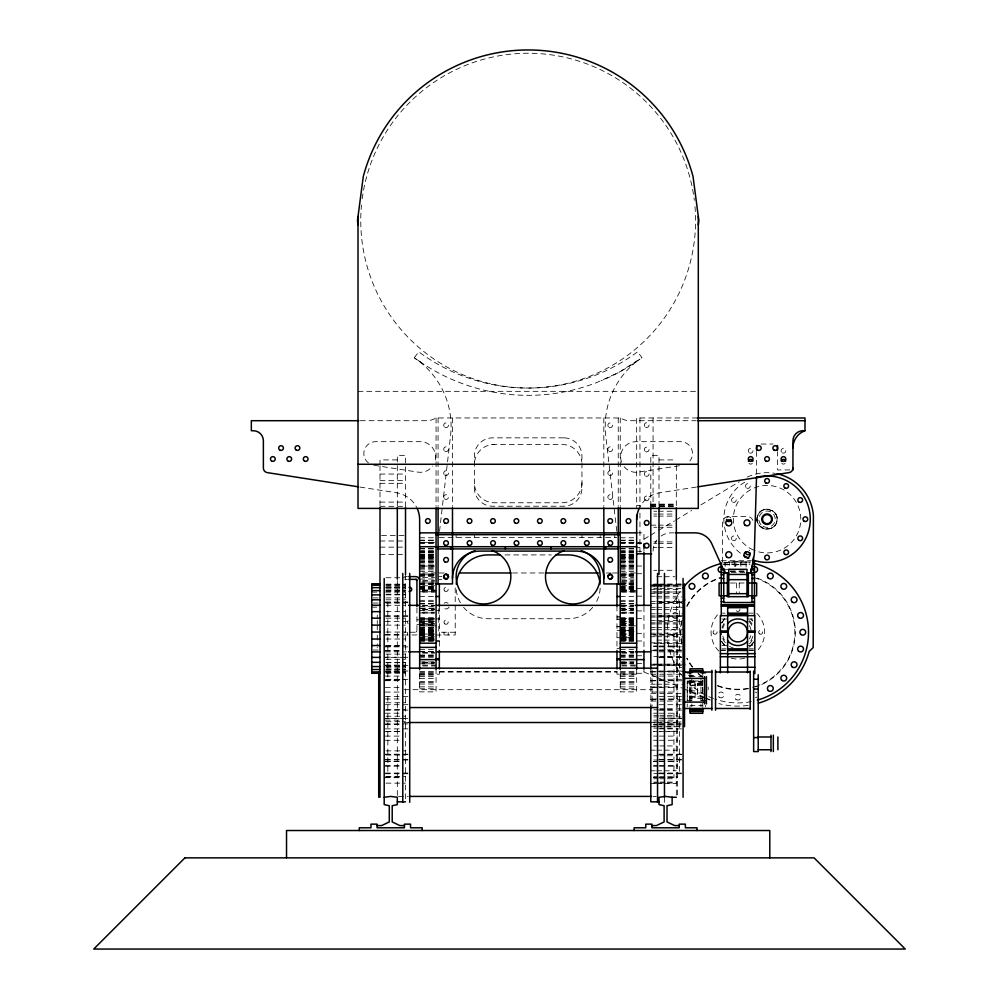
<?xml version="1.0" encoding="UTF-8"?>
<svg xmlns="http://www.w3.org/2000/svg" width="999" height="999" viewBox="0 0 999 999"><rect width="100%" height="100%" fill="white"/><g stroke="black" fill="none" stroke-linecap="round" stroke-linejoin="round"><path stroke-width="0.75" stroke-dasharray="5 3.75" d="M687.262 701.061L687.262 681.006L703.071 681.006M695.104 683.753L695.104 698.326L689.997 698.326L689.997 685.077L695.104 685.077L695.104 683.741L689.997 683.741M689.997 701.061L689.997 681.006M697.664 685.202L702.772 685.202L702.772 683.741L697.664 683.741L697.664 698.326L702.772 698.326M702.772 701.061L702.772 683.741M416.92 631.143L415.821 632.242M439.523 531.318L450.549 435.726A82.068 82.068 0 0 0 414.622 358.092L420.217 361.825A190.572 190.572 0 0 0 455.232 380.831L459.865 382.679A190.572 190.572 0 0 0 596.453 382.679L619.093 372.252L641.932 357.63L637.574 351.785L635.888 353.047A183.267 183.267 0 0 1 420.429 353.047L418.743 351.785L414.373 357.63L420.217 361.825M753.321 642.557L749.15 646.94M643.955 539.235L649.25 536.038M650.574 535.239L657.192 531.256M658.516 530.457L674.412 520.866M675.736 520.067L691.62 510.477M700.886 504.895L739.285 481.73M679.432 465.721L638.336 472.127A15.322 15.322 0 0 1 623.563 465.984M696.465 487.05L659.802 492.769A27.36 27.36 0 0 0 639.647 507.367M474.537 461.85A20.055 20.055 0 0 1 491.808 444.58L494.418 444.418M491.808 444.58L561.9 444.418A20.055 20.055 0 0 1 581.78 461.85M358.017 391.333L696.74 391.333M360.289 420.704L428.771 420.704A27.36 27.36 0 0 0 436.063 417.969L620.254 417.969A27.36 27.36 0 0 0 627.547 420.704L696.028 420.704M697.439 417.969L636.663 417.969L636.663 507.517M761.063 444.043L773.039 444.043M397.315 459.915L379.995 459.915L379.995 464.223M659.003 459.915L676.323 459.915M789.859 469.942L777.534 469.942L777.534 451.66M379.995 474.05L405.519 474.05M379.995 480.656L405.519 480.656M379.995 483.316L405.519 483.316M379.995 502.11L405.519 502.11M650.799 504.133L676.323 504.133M650.799 504.92L676.323 504.92M650.799 505.207L676.323 505.207M636.663 505.506L639.947 505.506M379.995 506.331L405.519 506.331M650.799 506.481L676.323 506.481M650.799 506.743L676.323 506.743M653.796 511.238L656.805 511.238M658.304 511.238L674.824 511.238M653.796 514.048L656.805 514.048M658.304 514.048L674.824 514.048M653.796 516.096L656.805 516.096M658.304 516.096L674.824 516.096M650.799 525.149L656.805 525.149M658.304 525.149L674.824 525.149M653.796 527.272L656.805 527.272M658.304 527.272L674.824 527.272M636.663 532.854L643.955 532.854L643.955 542.332M674.288 532.854L671.316 532.854A18.232 18.232 0 0 0 660.214 536.625M381.493 535.489L404.021 535.489M439.348 537.599L616.97 537.599M419.655 537.774L434.577 537.774M620.254 537.774L633.678 537.774M419.655 540.147L434.577 540.147M620.254 540.147L633.678 540.147M419.655 540.696L434.577 540.696M620.254 540.696L633.678 540.696M379.995 540.983L404.021 540.983M653.796 541.883L656.805 541.883M658.304 541.883L674.824 541.883M422.639 542.345L434.577 542.345M620.254 542.345L633.678 542.345M419.655 542.519L436.063 542.519M620.254 542.519L636.663 542.519M636.663 542.707L642.494 542.869L638.124 542.882M419.655 542.882L434.577 542.882M620.254 542.882L633.678 542.882M419.655 543.256L434.577 543.256M620.254 543.256L633.678 543.256M636.663 543.618L642.494 543.618M653.796 543.506L656.805 543.506M658.304 543.506L674.824 543.506M379.995 547.14L404.021 547.14M653.796 547.402L656.805 547.402M658.304 547.39L674.824 547.39M636.663 547.44L639.947 547.44M419.655 548.351L434.577 548.351M620.254 548.351L633.678 548.351M419.655 548.901L434.577 548.901M620.254 548.901L633.678 548.901M419.655 550.624L434.577 550.624M620.254 550.624L633.678 550.624M636.663 551.273L642.494 551.273M419.655 551.635L434.577 551.635M620.254 551.635L633.678 551.635M419.655 552.01L434.577 552.01M620.254 552.01L633.678 552.01M419.655 552.072L434.577 552.072M620.254 552.072L633.678 552.072M419.655 552.922L434.577 552.922M620.254 552.922L633.678 552.922M379.995 554.495L404.021 554.495M419.655 554.37L434.577 554.37M620.254 554.37L633.678 554.37M419.655 554.557L434.577 554.557M620.254 554.557L633.678 554.557M505.007 554.92L551.298 554.92M419.655 555.656L434.577 555.656M620.254 555.656L633.678 555.656M419.655 556.018L434.577 556.018M620.254 556.018L633.678 556.018M419.655 556.568L434.577 556.568M620.254 556.568L633.678 556.568M419.655 557.479L434.577 557.479M620.254 557.479L633.678 557.479M419.655 557.654L434.577 557.654M620.254 557.654L633.678 557.654M419.655 558.016L434.577 558.016M620.254 558.016L633.678 558.016M419.655 558.204L434.577 558.204M620.254 558.204L633.678 558.204M419.655 559.665L434.577 559.665M620.254 559.665L633.678 559.665M419.655 560.751L434.577 560.751M620.254 560.751L633.678 560.751M721.278 560.751L751.448 560.751M419.655 561.488L434.577 561.488M620.254 561.488L633.678 561.488M419.655 561.675L434.577 561.675M620.254 561.675L633.678 561.675M419.655 562.037L434.577 562.037M620.254 562.037L633.678 562.037M750.636 562.037L725.112 562.037L725.112 566.408M419.655 562.949L434.577 562.949M620.254 562.949L633.678 562.949M722.789 562.949L749.937 562.949M722.789 564.41L749.937 564.447M724.3 564.56L749.937 564.56M724.3 564.747L749.937 564.747M419.655 564.922L434.577 564.922M620.254 564.922L633.678 564.922M419.655 565.684L434.577 565.684M620.254 565.684L633.678 565.684M422.639 566.046L434.577 566.046M621.74 566.046L633.678 566.046M636.663 566.046L642.494 566.046M419.655 566.383L434.577 566.383M620.254 566.383L633.678 566.383M419.655 567.507L434.577 567.544M620.254 567.507L633.678 567.544M419.655 568.581L434.577 568.581M620.254 568.581L633.678 568.581M725.112 569.33L729.67 569.33L729.67 562.037M419.655 569.88L434.577 569.88M620.254 569.88L633.678 569.88M653.796 570.304L656.805 570.304M658.304 570.304L674.824 570.304M730.381 571.153L745.366 571.153M730.269 571.191L745.466 571.191M419.655 571.515L434.577 571.515M620.254 571.515L633.678 571.515M731.181 572.614L746.053 572.614M422.639 572.976L436.063 572.976M439.185 572.976L446.99 572.976M512.549 572.976L543.768 572.976M606.206 572.976L610.889 572.976M612.449 572.976L620.254 572.976M621.74 572.976L636.663 572.976M636.663 573.701L642.494 573.701M419.655 574.075L434.577 574M620.254 574.075L633.678 574M419.655 574.25L434.577 574.25M620.254 574.25L633.678 574.25M422.639 574.8L434.577 574.8M621.74 574.8L633.678 574.8M419.655 575.162L434.577 575.162M620.254 575.162L633.678 575.162M419.655 575.524L434.577 575.524M620.254 575.524L633.678 575.524M404.645 576.623L407.43 576.623M419.655 576.623L434.577 576.623M439.011 576.623L441.958 576.623M620.254 576.623L633.678 576.623M656.805 576.71L662.812 576.71M664.31 576.71L674.824 576.71M422.639 577.534L434.577 577.534M621.74 577.534L633.678 577.534M386.001 577.747L405.519 577.747M419.655 578.995L436.063 578.995M620.254 578.995L636.663 578.995M404.645 579.358L407.43 579.358M438.798 579.358L441.783 579.358M422.639 580.269L434.577 580.269M621.74 580.269L633.678 580.269M422.639 581.181L434.577 581.181M621.74 581.181L633.678 581.181M419.655 582.092L434.577 582.092M620.254 582.092L633.678 582.092M422.639 583.004L434.577 583.004M621.74 583.004L633.678 583.004M730.381 583.004L746.141 583.004M419.655 583.366L434.577 583.366M620.254 583.366L633.678 583.366M419.655 583.916L434.577 583.916M620.254 583.916L633.678 583.916M653.796 584.065L658.304 584.065M659.802 584.065L665.809 584.065M667.32 584.065L684.527 583.916M386.001 584.165L405.519 584.165M386.001 584.378L405.519 584.378M419.655 584.465L434.577 584.465M620.254 584.465L633.678 584.465M653.796 584.677L658.304 584.677M659.802 584.677L665.809 584.677M667.32 584.677L681.793 584.677M650.799 584.989L655.307 584.989M656.805 584.989L662.812 584.989M664.31 584.989L684.527 584.989M386.001 585.289L405.519 585.289M650.799 585.252L655.307 585.252M656.805 585.252L662.812 585.252M664.31 585.252L676.323 585.252M422.639 585.739L434.577 585.739M621.74 585.739L633.678 585.739M653.796 585.901L658.304 585.901M659.802 585.901L665.809 585.901M667.32 585.901L681.793 585.901M386.001 586.163L405.519 586.163M419.655 586.288L434.577 586.288M620.254 586.288L633.678 586.288M650.799 586.775L655.307 586.775M656.805 586.775L662.812 586.775M664.31 586.775L681.793 586.775M419.655 587.012L434.577 587.012M620.254 587.012L633.678 587.012M386.001 587.225L405.519 587.225M386.001 587.462L405.519 587.462M419.655 587.562L434.577 587.562M620.254 587.562L633.678 587.562M386.001 587.662L405.519 587.662M419.655 588.111L434.577 588.111M620.254 588.111L633.678 588.111M386.001 588.236L405.519 588.236M419.655 588.523L434.577 588.523M620.254 588.523L633.678 588.523M636.663 588.473L642.494 588.473M653.796 588.548L658.304 588.548M659.802 588.548L665.809 588.548M667.32 588.548L681.793 588.548M419.655 589.385L434.577 589.385M620.254 589.385L633.678 589.385M650.799 589.46L655.307 589.46M656.805 589.46L662.812 589.46M664.31 589.46L681.793 589.46M386.001 589.997L405.519 589.997M422.639 590.009L434.577 590.009M621.74 590.009L633.678 590.009M422.639 590.297L434.577 590.297M621.74 590.297L633.678 590.297M386.001 590.634L405.519 590.634M422.639 590.634L436.063 590.696M621.74 590.634L636.663 590.696M386.001 591.283L405.519 591.283M422.639 591.158L436.063 591.158M621.74 591.158L636.663 591.158M419.655 591.758L434.577 591.758M620.254 591.758L633.678 591.758M650.799 591.945L655.307 591.945M656.805 591.945L662.812 591.945M664.31 591.945L676.323 591.945M371.79 592.12L377.922 592.12M385.589 592.12L405.519 592.12M422.639 592.12L436.063 592.12M621.74 592.12L636.663 592.12M653.796 592.045L658.304 592.045M659.802 592.045L665.809 592.045M667.32 592.045L681.793 592.045M650.799 593.443L655.307 593.443M656.805 593.443L662.812 593.443M664.31 593.443L681.793 593.443M386.001 594.243L405.519 594.243M386.001 594.855L405.519 594.855M636.663 596.141L642.494 596.141M650.799 596.266L655.307 596.266M656.805 596.266L662.812 596.266M664.31 596.266L681.793 596.266M419.655 596.503L434.577 596.503M620.254 596.503L633.678 596.503M373.151 597.914L378.621 597.914M386.001 597.914L405.519 597.914M656.805 597.964L662.812 597.964M664.31 597.964L681.793 597.964M386.001 599.8L405.519 599.8M419.655 600.324L434.577 600.324M620.254 600.324L633.678 600.324M419.655 601.61L434.577 601.61M620.254 601.61L633.678 601.61M650.799 601.635L655.307 601.635M656.805 601.635L662.812 601.635M664.31 601.635L684.527 601.635M385.402 601.985L408.254 601.985M659.003 601.985L681.855 601.985M385.402 602.684L408.254 602.684M659.003 602.684L681.855 602.684M373.151 603.059L378.621 603.059M386.001 603.059L405.519 603.059M419.655 603.433L434.577 603.433M620.254 603.433L633.678 603.433M650.799 603.458L655.307 603.458M656.805 603.458L662.812 603.458M664.31 603.458L684.527 603.458M419.655 603.983L434.577 603.983M620.254 603.983L633.678 603.983M386.001 605.294L405.519 605.294M422.602 605.344L435.015 605.344M621.303 605.344L633.716 605.344M422.639 605.806L434.577 605.806M621.74 605.806L633.678 605.806M419.655 606.343L434.577 606.343M620.254 606.343L633.678 606.343M371.79 607.167L378.621 607.167M676.323 607.167L684.527 607.167M650.799 607.317L655.307 607.317M656.805 607.317L662.812 607.317M664.31 607.317L684.527 607.317M434.577 608.166L416.92 608.166L416.92 632.242L404.645 632.242M620.254 608.166L633.678 608.166M419.655 608.478L434.577 608.478M620.254 608.478L633.678 608.478M422.639 609.452L434.577 609.452M621.74 609.452L633.678 609.452M650.799 609.515L655.307 609.515M656.805 609.515L662.812 609.515M664.31 609.515L681.793 609.515M422.639 609.815L434.577 609.815M621.74 609.815L633.678 609.815M419.655 610.539L434.577 610.539M436.063 610.539L439.348 610.539M620.254 610.539L633.678 610.539M636.663 610.901L643.955 610.901M386.001 611.65L405.519 611.65M422.639 612.187L434.577 612.187M621.74 612.187L633.678 612.187M419.655 612.911L434.577 612.911M633.678 612.911L616.97 613.036M422.639 613.099L434.577 613.099M621.74 613.099L633.678 613.099M722.552 613.149L725.112 613.149M748.925 613.149L753.084 613.149M650.799 613.798L655.307 613.798M656.805 613.798L662.812 613.798M664.31 613.798L684.527 613.798M385.402 615.734L408.254 615.734M659.003 615.734L681.855 615.734M650.799 615.921L655.307 615.921M656.805 615.921L662.812 615.921M664.31 615.921L684.527 615.921M385.402 616.383L408.254 616.383M659.003 616.383L681.855 616.383M616.97 616.633L620.254 616.633M650.799 617.082L655.307 617.082M656.805 617.082L662.812 617.082M664.31 617.082L681.793 617.032M419.655 617.657L434.577 617.657M620.254 617.657L633.678 617.657M616.97 617.906L620.254 617.906M386.001 618.169L405.519 618.169M419.655 618.381L434.577 618.381M620.254 618.381L633.678 618.381M422.639 618.568L434.577 618.568M621.74 618.568L633.678 618.568M636.663 618.568L643.955 618.568M419.655 618.93L434.577 618.93M436.063 618.93L439.348 618.93M620.254 618.93L633.678 618.93M721.827 619.018L727.659 619.018M747.539 619.018L753.371 619.018M419.655 619.118L434.577 619.118M620.254 619.118L633.678 619.118M616.97 619.48L620.254 619.48M416.92 619.842L434.577 619.842M620.254 619.842L633.678 619.842M419.655 619.929L434.577 619.929M620.254 619.929L633.678 619.929M650.799 620.491L655.307 620.491M656.805 620.491L662.812 620.491M664.31 620.491L684.527 620.491M419.655 620.941L434.577 620.928M620.254 620.941L633.678 620.928M385.402 621.515L408.254 621.515M422.639 621.49L434.577 621.49M621.74 621.49L633.678 621.49M659.003 621.341L681.855 621.341M419.655 621.665L434.577 621.665M620.254 621.665L633.678 621.665M419.655 622.389L434.577 622.389M620.254 622.389L633.678 622.389M650.799 622.827L655.307 622.827M656.805 622.827L662.812 622.827M664.31 622.827L681.793 622.827M419.655 623.126L434.577 623.126M620.254 623.126L633.678 623.126M422.639 623.413L434.577 623.413M621.74 623.413L633.678 623.413M650.799 623.975L655.307 623.975M656.805 623.975L662.812 623.975M664.31 623.975L676.323 623.975M419.655 624.4L434.577 624.4M620.254 624.4L633.678 624.4M416.92 624.587L434.577 624.587M620.254 624.587L633.678 624.587M386.001 625.137L405.519 625.137M419.655 625.137L434.577 625.137M620.254 625.137L633.678 625.137M419.655 625.499L434.577 625.499M620.254 625.499L633.678 625.499M422.639 625.861L436.063 625.861M621.74 625.861L636.663 625.861M419.655 625.936L434.577 625.936M620.254 625.936L633.678 625.936M616.97 626.523L620.254 626.523M616.97 626.773L620.254 626.773M650.799 627.459L655.307 627.459M656.805 627.459L662.812 627.459M664.31 627.459L681.793 627.459M419.655 627.684L434.577 627.684M620.254 627.684L633.678 627.684M419.655 627.872L434.577 627.872M620.254 627.872L633.678 627.872M419.655 628.046L434.577 628.046M620.254 628.046L633.678 628.046M419.655 629.145L434.577 629.145M620.254 629.145L633.678 629.145M419.655 629.695L434.577 629.695M620.254 629.695L633.678 629.695M650.799 629.732L655.307 629.732M656.805 629.732L662.812 629.732M664.31 629.732L684.527 629.732M419.655 630.419L434.577 630.419M616.97 630.431L633.678 630.419M419.655 630.606L434.577 630.606M620.254 630.606L633.678 630.606M419.655 630.968L434.577 630.968M620.254 630.968L633.678 630.968M419.655 631.405L436.063 631.331M620.254 631.405L636.663 631.331M419.655 631.693L434.577 631.693M620.254 631.693L633.678 631.693M386.001 632.055L405.519 632.055M419.655 632.242L434.577 632.242M455.219 632.242L438.798 632.242L438.798 606.98M620.254 632.242L633.678 632.242M419.655 632.966L434.577 632.966M620.254 632.966L633.678 632.966M636.663 633.341L643.955 633.341M650.799 633.216L655.307 633.216M656.805 633.216L662.812 633.216M664.31 633.216L676.323 633.216M419.655 633.516L434.577 633.516M620.254 633.516L633.678 633.516M422.639 634.065L434.577 634.09M621.74 634.09L633.678 634.065M385.277 634.527L401.323 634.527M650.799 634.452L684.527 634.452M419.655 634.79L434.577 634.79M620.254 634.79L633.678 634.79M403.246 634.977L415.821 634.977A3.834 3.834 0 0 0 418.156 634.19M419.655 634.977L434.577 634.977M436.063 634.977L455.219 634.977L455.219 585.576M620.254 634.977L633.678 634.977M385.277 635.114L401.323 635.114M653.533 635.114L657.904 635.114M659.365 635.114L677.597 635.114M419.655 635.439L434.577 635.439M620.254 635.439L633.678 635.439M419.655 635.888L434.577 635.888M620.254 635.888L633.678 635.888M650.799 636.7L655.307 636.7M656.805 636.7L662.812 636.7M664.31 636.7L684.527 636.7M422.639 636.8L434.577 636.788M621.74 636.8L633.678 636.788M419.655 637.162L434.577 637.162M620.254 637.162L633.678 637.162M419.655 637.712L434.577 637.712M616.97 637.712L633.678 637.712M419.655 638.074L434.577 638.074M620.254 638.074L633.678 638.074M419.655 638.623L434.577 638.623M620.254 638.623L633.678 638.623M422.639 638.985L434.577 638.985M621.74 638.985L633.678 638.985M386.001 639.023L405.519 639.023M419.655 639.722L434.577 639.71M620.254 639.71L633.678 639.722M419.655 639.897L434.577 639.897M620.254 639.897L633.678 639.897M422.639 640.084L434.577 640.084M621.74 640.084L633.678 640.084M656.805 640.109L662.812 640.109M664.31 640.109L681.793 640.159M419.655 640.446L434.577 640.446M436.063 640.446L439.348 640.446M620.254 640.446L633.678 640.446M636.663 640.996L643.955 640.996M419.655 641.358L434.577 641.358M436.063 641.358L439.348 641.358M620.254 641.358L633.678 641.358M650.799 642.782L655.307 642.782M656.805 642.782L662.812 642.782M664.31 642.782L684.527 642.782M653.796 643.393L658.304 643.393M659.802 643.393L665.809 643.393M667.32 643.393L681.793 643.393M721.827 645.466L727.659 645.466M747.539 645.466L753.371 645.466M386.001 645.541L405.519 645.541M385.277 645.991L401.323 645.991M653.533 645.991L657.904 645.991M659.365 645.991L677.597 645.991M385.277 646.528L401.323 646.528M653.533 646.528L657.904 646.528M659.365 646.528L677.597 646.528M385.402 646.865L408.254 646.865M659.003 646.865L681.855 646.865M616.97 648.651L620.254 648.651M721.827 648.838L726.198 648.838M749 648.838L753.371 648.838M419.655 649.562L434.577 649.562M620.254 649.562L633.678 649.562M373.151 650.024L378.621 650.024M653.796 649.899L658.304 649.899M659.802 649.899L665.809 649.899M667.32 649.899L681.793 649.899M720.366 650.112L726.198 650.112M749 650.112L753.371 650.112M385.277 650.661L401.323 650.661M650.799 650.611L684.527 650.611M720.366 650.474L726.198 650.474M749 650.474L753.371 650.474M385.277 650.811L401.323 650.811M653.533 650.811L657.904 650.811M659.365 650.811L677.597 650.811M419.655 651.573L434.577 651.573M620.254 651.573L633.678 651.573M385.402 651.86L406.793 651.86M419.655 651.835L435.015 651.847M620.254 651.835L633.716 651.847M659.003 651.86L681.855 651.86M422.639 652.434L434.577 652.434M621.74 652.434L633.678 652.434M422.639 653.159L434.577 653.159M621.74 653.159L633.678 653.159M386.001 654.133L405.519 654.133M419.655 655.007L434.577 655.007M620.254 655.007L633.678 655.007M419.655 655.406L434.577 655.406M620.254 655.406L633.678 655.406M636.663 655.769L642.494 655.769M653.796 656.418L658.304 656.418M659.802 656.418L665.809 656.418M667.32 656.418L681.793 656.418M419.655 656.593L434.577 656.68M620.254 656.593L633.678 656.68M385.402 657.167L408.254 657.305L385.402 657.379M419.655 657.23L434.577 657.23M620.254 657.23L633.678 657.23M659.003 657.167L681.855 657.167M659.003 657.379L681.855 657.379M386.001 659.278L405.519 659.278M419.655 661.962L436.063 661.962M620.254 661.962L636.663 661.962M422.639 662.15L434.577 662.15M621.74 662.15L633.678 662.15M386.001 662.337L405.519 662.337M422.639 662.424L434.577 662.424M621.74 662.424L633.678 662.424M386.001 662.724L405.519 662.724M422.639 662.612L434.577 662.612M621.74 662.612L633.678 662.612M422.639 663.224L434.577 663.224M621.74 663.224L633.678 663.224M636.663 663.423L642.494 663.423M419.655 663.786L434.577 663.786M620.254 663.786L633.678 663.786M653.796 664.198L658.304 664.198M659.802 664.198L665.809 664.198M667.32 664.198L681.793 664.198M650.799 664.235L655.307 664.235M656.805 664.235L662.812 664.235M664.31 664.235L684.527 664.235M385.589 665.072L405.519 665.072M422.639 665.072L436.063 665.072M621.74 665.072L636.663 665.072M650.799 665.247L655.307 665.247M656.805 665.247L662.812 665.247M664.31 665.247L676.323 665.247M385.402 665.621L408.254 665.634M659.003 665.634L681.855 665.621M386.001 665.908L405.519 665.908M422.639 665.983L436.063 665.983M621.74 665.983L636.663 665.983M386.001 666.558L405.519 666.558M386.001 667.195L405.519 667.195M386.001 668.955L405.519 668.955M386.001 669.53L405.519 669.53M386.001 669.917L405.519 669.917M385.402 671.028L408.254 671.028M659.003 671.028L681.855 671.028M419.655 671.453L436.063 671.453M620.254 671.453L636.663 671.453M439.348 671.615L616.97 671.615M650.799 671.503L655.307 671.503M656.805 671.503L662.812 671.503M664.31 671.503L684.527 671.503M386.001 671.902L405.519 671.902M385.277 671.927L405.519 671.927M439.348 672.09L616.97 672.09M650.799 671.94L658.304 671.94M659.365 671.927L677.597 671.927M419.655 672.339L436.063 672.339M620.254 672.364L636.663 672.339M386.001 672.814L405.519 672.827M386.001 673.026L405.519 673.026M636.663 673.276L643.955 673.276L643.955 668.006M419.655 673.726L436.063 673.726M620.254 673.726L636.663 673.726M419.655 674.188L439.348 674.188L439.348 669.505M636.663 674.188L616.97 674.188L616.97 671.066M650.799 674.238L658.304 674.238M659.802 674.238L665.809 674.238M667.32 674.238L681.793 674.238M419.655 675.099L436.063 675.099M620.254 675.099L636.663 675.099M385.277 676.098L401.323 676.098M652.072 676.098L657.904 676.098M659.365 676.098L677.597 676.098M419.655 676.373L436.063 676.373M620.254 676.373L636.663 676.373M689.997 676.448L702.772 676.448M419.655 678.358L436.063 678.358M620.254 678.358L636.663 678.358M385.402 679.32L408.254 679.32M659.003 679.32L681.855 679.32M386.001 679.445L405.519 679.445M385.277 680.519L401.323 680.631M650.799 680.481L677.597 680.519M385.277 680.694L401.323 680.694M650.799 680.806L658.466 680.806M659.365 680.694L684.527 680.806M419.655 681.393L436.063 681.393M620.254 681.393L636.663 681.393M689.997 681.368L702.772 681.368M689.997 681.668L702.772 681.668M687.262 681.693L691.832 681.693M419.655 682.392L436.063 682.392M620.254 682.392L636.663 682.392M689.997 682.592L702.772 682.592M697.664 683.928L702.772 683.791M419.655 684.028L436.063 684.028M620.254 684.028L636.663 684.028M697.664 684.165L702.772 684.165M650.799 684.215L655.307 684.215M656.805 684.215L662.812 684.215M664.31 684.215L684.527 684.215M697.664 684.465L702.772 684.465M697.664 684.814L702.772 684.814M689.997 685.401L695.104 685.401M419.655 686.862L436.063 686.862M620.254 686.862L636.663 686.862M650.799 686.887L655.307 686.887M656.805 686.887L662.812 686.887M664.31 686.887L676.323 686.887M385.277 687.574L401.323 687.574M652.072 687.574L657.904 687.574M659.365 687.574L677.597 687.574M419.655 688.773L436.063 688.773M620.254 688.773L636.663 688.773M404.245 689.685L652.072 689.685M689.997 690.896L695.104 690.896M385.277 692.07L401.323 692.07M652.072 692.07L657.904 692.07M659.365 692.07L677.597 692.07M689.997 693.031L702.772 693.031M650.799 693.556L658.304 693.556M659.802 693.556L665.809 693.556M667.32 693.556L681.793 693.556M385.402 696.403L408.254 696.403M659.003 696.403L681.855 696.403M702.772 696.865L697.664 696.865L697.664 683.741M689.997 696.952L695.104 697.102M385.277 698.975L401.323 698.975M652.072 698.975L657.904 698.975M659.365 698.975L677.597 698.975M650.799 699.687L658.466 699.687M660.002 699.687L681.468 699.687M691.832 700.374L687.262 700.374L687.262 678.134M700.948 700.374L705.506 700.374M650.799 701.048L658.304 701.048M659.802 701.048L665.809 701.048M667.32 701.048L684.527 701.048M386.001 702.747L405.519 702.747M385.402 704.695L408.254 704.695M659.003 704.695L681.855 704.695M689.997 705.619L702.772 705.619M659.802 708.741L665.809 708.741M667.32 708.741L684.527 708.741M386.001 709.752L405.519 709.752M653.796 709.802L658.304 709.802M659.802 709.802L665.809 709.802M667.32 709.802L676.323 709.802M385.402 710.089L408.254 710.089M659.003 710.102L681.855 710.102M385.277 713.211L401.323 713.211M653.533 713.211L657.904 713.211M659.365 713.211L677.597 713.211M653.796 715.309L658.304 715.309M659.802 715.309L665.809 715.309M667.32 715.309L676.323 715.309M386.001 716.208L405.519 716.208M653.796 716.932L658.304 716.932M659.802 716.932L665.809 716.932M667.32 716.932L681.793 716.932M385.402 718.343L408.254 718.418L385.402 718.556M385.277 720.129L401.323 720.129M653.533 720.129L657.904 720.129M659.365 720.129L677.597 720.129M386.001 721.703L405.519 721.703M653.796 721.952L658.304 721.952M659.802 721.952L665.809 721.952M667.32 721.952L681.793 721.952M404.245 722.514L408.916 722.514M650.799 722.589L655.307 722.589M656.805 722.589L662.812 722.589M664.31 722.589L676.323 722.589M385.402 723.875L408.254 723.875M659.003 723.875L681.855 723.875M653.796 724.138L658.304 724.138M659.802 724.138L665.809 724.138M667.32 724.138L681.793 724.138M385.277 724.625L401.323 724.625M653.533 724.625L657.904 724.625M659.365 724.625L677.597 724.625M653.796 725.936L658.304 725.936M659.802 725.936L665.809 725.936M667.32 725.936L681.793 725.936M650.799 726.723L655.394 726.723M656.93 726.723L681.468 726.723M653.796 728.096L658.304 728.096M659.802 728.096L665.809 728.096M667.32 728.096L676.323 728.096M385.402 728.87L408.254 728.87M659.003 728.87L681.855 728.87M385.277 731.505L401.323 731.568L385.277 731.68M657.904 731.505L653.533 731.568L657.904 731.68M659.365 731.505L677.597 731.568L659.365 731.68M385.277 736.101L401.323 736.101M653.533 736.101L657.904 736.101M659.365 736.101L677.597 736.101M385.277 740.271L401.323 740.271M653.533 740.271L657.904 740.271M659.365 740.271L677.597 740.271M653.796 745.953L658.304 745.953M659.802 745.953L665.809 745.953M667.32 745.953L676.323 745.953M650.799 750.174L655.307 750.174M656.805 750.174L662.812 750.174M664.31 750.174L676.323 750.174M386.001 750.861L405.519 750.861M385.402 754.208L408.254 754.208M659.003 754.208L681.855 754.208M385.402 754.382L408.254 754.382M659.003 754.382L681.855 754.382M386.001 755.082L405.519 755.082M653.796 755.768L658.304 755.768M659.802 755.768L665.809 755.768M667.32 755.768L676.323 755.768M385.402 759.352L408.254 759.352M659.003 759.352L681.855 759.352M385.402 759.989L408.254 759.989M653.796 760.002L658.304 760.002M659.003 759.989L681.855 759.989M385.277 761.388L401.323 761.388M653.533 761.388L657.904 761.388M659.365 761.388L677.597 761.388M385.277 761.538L401.323 761.538M653.533 761.538L657.904 761.538M659.365 761.538L677.597 761.538M385.277 765.671L401.323 765.671M653.533 765.671L657.904 765.671M659.365 765.671L677.597 765.671M385.277 766.208L401.323 766.208M653.533 766.208L657.904 766.208M659.365 766.208L677.597 766.208M650.799 770.791L655.307 770.791M656.805 770.791L662.812 770.791M664.31 770.791L676.323 770.791M385.402 773.051L408.254 773.051M659.003 773.051L681.855 773.051M653.796 773.438L658.304 773.438M659.802 773.438L665.809 773.438M667.32 773.438L676.323 773.438M385.402 773.75L408.254 773.75M659.003 773.75L681.855 773.75M386.001 776.535L405.519 776.535M653.796 776.985L658.304 776.985M659.802 776.985L665.809 776.985M667.32 776.985L676.323 776.985M385.277 777.085L401.323 777.085M653.533 777.085L657.904 777.085M659.365 777.085L677.597 777.085M385.277 777.672L401.323 777.672M653.533 777.672L657.904 777.672M659.365 777.672L677.597 777.672M653.796 778.77L658.304 778.77M659.802 778.77L665.809 778.77M667.32 778.77L676.323 778.77M653.796 782.092L658.304 782.092M659.802 782.092L665.809 782.092M667.32 782.092L676.323 782.092M653.796 782.991L658.304 782.991M659.802 782.991L665.809 782.991M667.32 782.991L676.323 782.991M386.001 783.141L405.519 783.141M650.799 783.603L655.307 783.603M656.805 783.603L662.812 783.603M664.31 783.603L676.323 783.603M398.426 796.415L407.742 796.415M653.146 796.415L656.243 796.415M373.838 465.247L417.982 472.127A15.322 15.322 0 0 0 432.754 465.984M359.977 487.075L396.516 492.769A27.36 27.36 0 0 1 416.658 507.367M703.683 697.339L700.524 695.878M705.057 697.901L710.539 700.174M643.955 671.99L655.269 676.76M656.68 677.359L682.142 688.111M683.553 688.711L706.131 698.251M707.529 698.838L710.339 700.024M616.795 531.306L605.744 435.552A82.068 82.068 0 0 1 639.897 359.141A189.785 189.785 0 0 1 601.073 380.819M689.997 697.602L689.997 696.865L695.104 696.865L695.104 697.752M756.568 451.511L756.568 475.412M746.078 562.037L746.078 569.33M740.871 562.037L740.883 566.408M739.235 583.004L739.235 592.582M736.5 583.004L736.5 593.943M734.877 562.037L734.864 566.408M722.377 562.037L722.377 522.827A6.381 6.381 0 0 1 728.758 516.446L746.99 516.446A6.381 6.381 0 0 1 752.884 520.379M705.506 705.219L705.506 706.83M702.772 673.663L702.772 679.857M702.772 680.094L702.772 700.699M702.772 703.333L702.772 707.217M700.948 675.237L700.948 676.735M700.948 678.134L700.948 701.061M700.948 703.933L700.948 706.83M691.832 676.735L691.832 675.237L687.262 675.237L687.262 676.735M691.832 678.134L691.832 701.061M691.832 703.933L691.832 706.83M689.997 673.663L689.997 679.857M689.997 680.094L689.997 707.217M687.262 703.933L687.262 706.83M679.42 601.985L679.42 679.32M679.42 696.403L679.42 773.75M677.597 614.922L677.597 797.277M676.323 465.659L676.323 509.315M676.323 580.082L676.323 797.277M673.95 634.527L673.95 698.975M673.95 713.211L673.95 777.672M664.472 797.739L664.472 802.297M659.003 506.343L659.003 455.357L650.799 455.357L650.799 507.242M653.071 417.969L653.071 507.517M652.072 669.867L652.072 706.206M650.799 668.718L650.799 708.478M643.955 549.363L643.955 550.761M643.955 606.68L643.955 648.826M639.947 417.969L639.947 507.517M639.947 513.099L639.947 552.335M636.663 668.718L636.663 691.87L620.254 691.87L620.254 668.593M620.254 417.969L620.254 506.368M618.244 417.969L618.244 506.368M616.97 606.131L616.97 649.8M614.785 534.315L614.785 537.599M603.833 417.969L603.833 506.368M600.187 534.315L600.187 537.599M581.955 534.315L581.955 537.599M474.363 534.315L474.363 537.599M456.131 534.315L456.131 537.599M452.485 417.969L452.485 506.368M448.189 632.242L448.189 634.977M443.993 632.242L443.993 634.977M439.348 606.131L439.348 649.8M438.074 417.969L438.074 506.368M436.063 417.969L436.063 506.368M436.063 668.718L436.063 691.87L419.655 691.87L419.655 668.593M407.53 632.242L407.53 634.977M405.519 506.818L405.519 455.357L397.315 455.357L397.315 506.343M405.519 575.024L405.519 800.361M397.315 580.419L397.315 797.277M387.837 601.985L387.837 679.32M387.837 696.403L387.837 773.75M379.995 465.659L379.995 506.968M377.26 615.059L377.26 619.018M377.26 620.566L377.26 623.638M377.26 624.875L377.26 633.553M377.26 635.089L377.26 645.179M377.26 647.09L377.26 647.739M752.697 643.618A18.694 18.694 0 0 1 749.25 647.077M752.697 620.866A18.694 18.694 0 0 0 751.086 619.03L753.321 621.927A18.606 18.606 0 0 0 751.023 619.093M750.736 635.689A13.312 13.312 0 0 1 749.4 638.898M749.4 625.586A13.312 13.312 0 0 1 751.186 632.242M653.071 551.098A18.232 18.232 0 0 1 656.842 539.997M785.139 463.411A2.373 2.373 0 0 1 781.792 463.411M752.309 463.411A2.373 2.373 0 0 1 748.963 463.411M621.59 462.275A15.322 15.322 0 0 1 635.976 441.67L680.644 441.67A11.851 11.851 0 0 1 689.947 460.889M368.469 462.949A11.851 11.851 0 0 1 375.674 441.67L420.342 441.67A15.322 15.322 0 0 1 434.727 462.275M581.955 482.704A20.055 20.055 0 0 1 561.9 502.772L494.418 502.772A20.055 20.055 0 0 1 474.363 482.704M600.162 588.224A31.918 31.918 0 0 1 595.916 602.797M592.719 607.355A31.918 31.918 0 0 1 568.281 618.743L488.036 618.743A31.918 31.918 0 0 1 463.598 607.355M460.402 602.797A31.918 31.918 0 0 1 456.243 589.61M449.051 607.017A3.197 3.197 0 0 1 443.144 607.03M444.143 603.271A3.197 3.197 0 0 1 448.039 603.271M408.141 623.701A2.098 2.098 0 0 1 408.141 620.729M747.202 477.122A46.503 46.503 0 0 1 775.399 473.439M748.251 705.369A73.851 73.851 0 0 1 718.756 703.583M757.03 578.084A57.443 57.443 0 0 1 755.606 686.875M748.351 688.723A57.443 57.443 0 0 1 717.294 685.876M701.71 676.885A57.443 57.443 0 0 1 697.252 672.864M692.295 667.207A57.443 57.443 0 0 1 686.7 658.341M681.693 644.205A57.443 57.443 0 0 1 681.693 620.279M686.7 606.143A57.443 57.443 0 0 1 721.565 577.16M753.483 550.062A33.741 33.741 0 0 1 736.787 504.27A33.741 33.741 0 0 1 783.266 489.597A33.741 33.741 0 0 1 795.891 536.675M794.267 539.123A33.741 33.741 0 0 1 754.832 550.624M694.979 206.606A167.407 167.407 0 0 1 527.372 388.049A167.407 167.407 0 0 1 361.476 205.045M362.187 198.789A167.407 167.407 0 0 1 694.33 200.349M754.045 577.597A56.993 56.993 0 0 1 758.291 685.451M756.88 685.963A56.993 56.993 0 0 1 752.622 687.287M748.276 688.274A56.993 56.993 0 0 1 717.457 685.451M701.997 676.523A56.993 56.993 0 0 1 697.577 672.539M692.657 666.932A56.993 56.993 0 0 1 687.1 658.129M681.842 642.644A56.993 56.993 0 0 1 681.842 621.84M687.1 606.356A56.993 56.993 0 0 1 721.703 577.597M752.846 636.251A15.497 15.497 0 0 1 748.838 643.206M724.45 639.997A15.497 15.497 0 0 1 722.901 636.251M722.901 628.234A15.497 15.497 0 0 1 724.45 624.487M748.838 621.278A15.497 15.497 0 0 1 752.846 628.234M740.359 553.171A43.219 43.219 0 0 1 744.63 482.23M749.088 550.287A2.373 2.373 0 0 1 749.575 550.674M726.698 517.994A2.373 2.373 0 0 1 730.806 517.994M752.085 640.446A16.409 16.409 0 0 1 749.475 643.843M733.628 648.101A16.409 16.409 0 0 1 729.67 646.453M725.299 642.794A16.409 16.409 0 0 1 721.465 632.242M722.015 627.996A16.409 16.409 0 0 1 725.299 621.69M749.475 620.641A16.409 16.409 0 0 1 752.085 624.038M756.83 613.286A26.811 26.811 0 0 1 756.83 651.198M744.804 658.141A26.811 26.811 0 0 1 730.931 658.141M718.918 651.198A26.811 26.811 0 0 1 718.918 613.286M753.983 641.545A18.606 18.606 0 0 1 747.177 648.351M724.725 645.391A18.606 18.606 0 0 1 721.765 641.545M721.765 622.939A18.606 18.606 0 0 1 727.547 616.77M756.78 696.965A2.922 2.922 0 0 1 755.494 697.752M755.369 692.12A2.922 2.922 0 0 1 756.693 692.844M707.904 686.95A2.922 2.922 0 0 1 707.966 689.872M702.921 689.984A2.922 2.922 0 0 1 702.859 687.062M693.481 680.644A2.922 2.922 0 0 1 690.559 680.706M689.41 676.748A2.922 2.922 0 0 1 694.467 676.635M681.718 667.619A2.922 2.922 0 0 1 678.733 664.772A2.922 2.922 0 0 1 681.58 661.788M681.718 602.697A2.922 2.922 0 0 1 678.733 599.85A2.922 2.922 0 0 1 681.58 596.865M735.039 566.633A2.922 2.922 0 0 1 740.783 567.257M739.872 609.328A2.01 2.01 0 0 1 737.999 611.45A2.01 2.01 0 0 1 735.876 609.565M751.348 701.61A70.667 70.667 0 0 1 714.859 699.05M713.423 698.538A70.667 70.667 0 0 1 684.54 678.596M683.553 677.434A70.667 70.667 0 0 1 681.992 588.985M724.4 562.874A70.667 70.667 0 0 1 750.449 562.699M757.18 517.432C754.445 530.032 775.162 533.703 776.922 520.929C779.657 508.329 758.94 504.657 757.18 517.432M757.404 516.583C753.596 528.908 773.913 534.34 776.772 521.778C780.581 509.453 760.264 504.008 757.404 516.583M724.65 619.03L721.69 622.901A18.694 18.694 0 0 1 724.65 619.03M563.723 437.849L492.594 437.849A18.232 18.232 0 0 0 474.363 456.081L474.363 487.999A18.232 18.232 0 0 0 492.594 506.231L563.723 506.231A18.232 18.232 0 0 0 581.955 487.999L581.955 456.081A18.232 18.232 0 0 0 563.723 437.849M681.855 718.418L659.003 718.418L681.855 718.556M724.65 645.454L721.69 641.583A18.694 18.694 0 0 0 724.65 645.454M645.504 476.011A2.373 2.373 0 0 0 649.063 473.951A2.373 2.373 0 0 0 645.504 471.903A2.373 2.373 0 0 0 645.504 476.011M645.504 500.449A2.373 2.373 0 0 0 649.063 498.389A2.373 2.373 0 0 0 645.504 496.341A2.373 2.373 0 0 0 645.504 500.449M782.279 452.847A2.373 2.373 0 0 0 785.838 450.799A2.373 2.373 0 0 0 782.279 448.738A2.373 2.373 0 0 0 782.279 452.847M749.45 452.847A2.373 2.373 0 0 0 753.009 450.799A2.373 2.373 0 0 0 749.45 448.738A2.373 2.373 0 0 0 749.45 452.847M645.504 427.135A2.373 2.373 0 0 0 649.063 425.087A2.373 2.373 0 0 0 645.504 423.027A2.373 2.373 0 0 0 645.504 427.135M645.504 451.573A2.373 2.373 0 0 0 649.063 449.513A2.373 2.373 0 0 0 645.504 447.465A2.373 2.373 0 0 0 645.504 451.573M609.04 475.187A2.373 2.373 0 0 0 612.587 473.139A2.373 2.373 0 0 0 609.04 471.078A2.373 2.373 0 0 0 609.04 475.187M609.04 451.248A2.373 2.373 0 0 0 612.587 449.2A2.373 2.373 0 0 0 609.04 447.14A2.373 2.373 0 0 0 609.04 451.248M609.04 499.125A2.373 2.373 0 0 0 612.587 497.065A2.373 2.373 0 0 0 609.04 495.017A2.373 2.373 0 0 0 609.04 499.125M444.905 427.322A2.373 2.373 0 0 0 448.464 425.262A2.373 2.373 0 0 0 444.905 423.214A2.373 2.373 0 0 0 444.905 427.322M444.905 451.248A2.373 2.373 0 0 0 448.464 449.2A2.373 2.373 0 0 0 444.905 447.14A2.373 2.373 0 0 0 444.905 451.248M444.418 498.738A2.373 2.373 0 0 0 448.389 497.677A2.373 2.373 0 0 0 445.479 494.78A2.373 2.373 0 0 0 444.418 498.738M609.04 427.322A2.373 2.373 0 0 0 612.587 425.262A2.373 2.373 0 0 0 609.04 423.214A2.373 2.373 0 0 0 609.04 427.322M444.905 475.187A2.373 2.373 0 0 0 448.464 473.139A2.373 2.373 0 0 0 444.905 471.078A2.373 2.373 0 0 0 444.905 475.187M444.642 590.896A2.098 2.098 0 0 0 448.126 589.897A2.098 2.098 0 0 0 445.517 587.375A2.098 2.098 0 0 0 444.642 590.896M444.83 623.875A2.098 2.098 0 0 0 448.176 622.477A2.098 2.098 0 0 0 445.292 620.279A2.098 2.098 0 0 0 444.83 623.875M732.704 540.384A2.373 2.373 0 0 0 736.251 538.324A2.373 2.373 0 0 0 732.704 536.276A2.373 2.373 0 0 0 732.704 540.384M732.704 502.085A2.373 2.373 0 0 0 736.251 500.037A2.373 2.373 0 0 0 732.704 497.977A2.373 2.373 0 0 0 732.704 502.085M746.715 488.061A2.373 2.373 0 0 0 750.274 486.014A2.373 2.373 0 0 0 746.715 483.966A2.373 2.373 0 0 0 746.715 488.061M762.075 527.859A10.027 10.027 0 0 0 777.122 519.18A10.027 10.027 0 0 0 762.075 510.489A10.027 10.027 0 0 0 762.075 527.859M762.949 526.286A8.204 8.204 0 0 0 775.261 519.18A8.204 8.204 0 0 0 762.949 512.075A8.204 8.204 0 0 0 762.949 526.286M713.748 633.741A2.01 2.01 0 0 0 717.045 632.642A2.01 2.01 0 0 0 714.447 630.344A2.01 2.01 0 0 0 713.748 633.741M759.34 633.741A2.01 2.01 0 0 0 762.637 632.642A2.01 2.01 0 0 0 760.027 630.344A2.01 2.01 0 0 0 759.34 633.741M719.055 697.065A2.922 2.922 0 0 0 723.9 695.641A2.922 2.922 0 0 0 720.254 692.145A2.922 2.922 0 0 0 719.055 697.065M673.151 651.148A2.922 2.922 0 0 0 677.996 649.737A2.922 2.922 0 0 0 674.35 646.241A2.922 2.922 0 0 0 673.151 651.148M670.928 634.353A2.922 2.922 0 0 0 675.786 632.941A2.922 2.922 0 0 0 672.14 629.445A2.922 2.922 0 0 0 670.928 634.353M673.151 617.544A2.922 2.922 0 0 0 677.996 616.133A2.922 2.922 0 0 0 674.35 612.637A2.922 2.922 0 0 0 673.151 617.544M735.851 699.275A2.922 2.922 0 0 0 740.709 697.851A2.922 2.922 0 0 0 737.062 694.367A2.922 2.922 0 0 0 735.851 699.275"/><path stroke-width="1.5" d="M756.518 476.973L754.282 554.745L750.823 572.976L747.264 572.976M444.043 575.436L444.418 578.296L447.277 578.671L444.905 578.671A2.373 2.373 0 0 1 444.905 574.575A2.373 2.373 0 0 1 448.464 576.623L448.389 577.235M698.301 224.8L698.85 220.642L693.031 176.461A170.692 170.692 0 0 0 363.286 176.461L357.467 220.642L358.017 224.8M443.806 576.011L444.418 578.296M750.636 572.614L753.371 562.037L753.371 557.504M608.541 574.949L607.929 576.011L609.602 574.338L611.4 574.575L609.04 574.575A2.373 2.373 0 0 0 609.04 578.671A2.373 2.373 0 0 0 612.587 576.623L611.413 578.671L609.602 578.908L611.9 578.296L612.587 576.623A2.373 2.373 0 0 0 609.04 574.575M727.659 623.875L728.458 622.827A13.312 13.312 0 0 1 747.289 622.827L747.539 623.164M747.539 641.333L747.289 641.658A13.312 13.312 0 0 1 728.458 641.658L727.659 640.609M698.001 486.813L789.085 472.602A4.558 4.558 0 0 0 792.944 468.094M384.19 797.277L390.746 796.415L397.315 797.277L397.315 804.62L392.207 805.718L392.207 821.94L399.862 825.586L404.433 825.586M697.439 417.969L804.982 417.969L804.982 430.731A18.232 18.232 0 0 0 792.944 447.889M358.728 420.704L251.336 420.704L251.336 430.731L253.346 430.731A10.027 10.027 0 0 1 263.374 440.759L263.374 468.094A4.558 4.558 0 0 0 267.233 472.602L358.454 486.838M697.589 420.704L804.982 420.704M804.982 430.731L802.971 430.731A10.027 10.027 0 0 0 792.944 440.759L792.944 469.942M358.017 464.273L698.301 464.273M419.655 532.854L636.663 532.854M675.774 532.854L695.079 532.854A18.232 18.232 0 0 1 711.713 543.606L724.924 572.976L728.483 572.976M436.063 534.677L620.254 534.677M419.655 546.715L436.063 546.715M620.254 546.715L636.663 546.715M636.663 553.833L651.585 553.833M500.387 554.92L488.036 554.92A31.918 31.918 0 0 0 456.243 584.065M555.931 554.92L568.281 554.92A31.918 31.918 0 0 1 600.074 584.065M721.278 568.968L724.3 568.968M751.448 568.968L754.47 568.968M750.636 569.33L751.485 569.33M721.278 569.88L724.3 569.88M751.448 569.88L754.47 569.88M721.278 572.614L723.738 572.614L723.738 602.522L754.47 602.522M754.47 572.614L752.01 572.614L752.01 602.522M459.478 572.976L510.988 572.976M545.329 572.976L598.401 572.976M728.758 574.437L746.99 574.437M721.278 574.8L723.738 574.8M752.01 574.8L754.47 574.8M408.828 576.623L415.821 576.623A3.834 3.834 0 0 1 419.655 580.456M721.278 578.446L723.738 578.446M752.01 578.446L754.47 578.446M408.828 579.358L416.92 579.358L416.92 606.568M728.758 579.657L746.99 579.657M728.109 583.004L719.093 583.004L719.093 595.766L728.109 595.766M747.639 583.004L756.655 583.004L756.655 595.766L747.639 595.766M379.995 583.916L371.79 583.916L371.79 673.276L379.995 673.276M436.063 583.916L452.485 583.916L452.485 507.917M620.254 583.916L603.833 583.916L603.833 507.917M371.79 584.378L379.995 584.378M371.79 585.289L379.995 585.289M371.79 587.662L379.995 587.662M371.79 590.634L379.995 590.634M728.758 593.668L746.99 593.668M371.79 594.855L379.995 594.855M436.063 596.503L439.348 596.503M616.97 596.503L620.254 596.503M721.278 598.139L723.738 598.139M752.01 598.139L754.47 598.139M371.79 599.8L379.995 599.8M721.278 601.785L723.738 601.785M752.01 601.785L754.47 601.785M721.278 604.707L754.47 604.707M371.79 605.294L379.995 605.294M408.628 605.344L419.493 605.344M436.563 605.344L621.303 605.344M635.277 605.344L650.799 605.344M721.278 606.168L754.47 606.168M727.659 607.679L747.539 607.679M371.79 611.65L379.995 611.65M727.659 613.149L747.539 613.149M727.659 614.56L747.539 614.56M371.79 618.169L379.995 618.169M371.79 625.137L379.995 625.137M720.366 630.981L727.659 630.981M747.539 630.981L754.832 630.981M371.79 632.055L379.995 632.055M720.366 632.242L727.659 632.242M747.539 632.242A9.665 9.665 0 0 1 733.041 640.609A9.665 9.665 0 0 1 733.041 623.875A9.665 9.665 0 0 1 747.539 632.242L754.832 632.242M371.79 639.023L379.995 639.023M419.655 643.181L436.063 643.181M620.254 643.181L636.663 643.181M371.79 645.541L379.995 645.541M419.655 647.377L436.063 647.377M620.254 647.377L636.663 647.377M727.659 648.838L747.539 648.838M727.659 650.112L747.539 650.112M727.659 650.474L747.539 650.474M371.79 651.885L379.995 651.885M408.628 651.847L419.493 651.847M436.563 651.847L621.303 651.847M635.277 651.847L650.799 651.847M720.366 653.633L727.659 653.633M727.659 653.746L754.832 653.633M720.366 656.73L754.832 656.73M371.79 657.392L379.995 657.392M436.063 658.691L439.348 658.691M616.97 658.691L620.254 658.691M419.655 659.602L439.348 659.602M616.97 659.602L643.955 659.602M371.79 662.337L379.995 662.337M371.79 666.558L379.995 666.558M720.366 667.257L754.832 667.257M409.715 668.169L657.542 668.169M371.79 669.53L379.995 669.53M689.997 670.604L702.772 670.604M371.79 671.902L379.995 671.902M684.527 672.015L711.887 672.015M715.534 672.015L750.187 672.015M371.79 672.827L379.995 672.814M687.262 672.802L691.832 672.802M700.948 672.802L705.506 672.802M684.527 678.396L704.595 678.396M753.646 679.283L758.204 679.283M753.646 689.035L758.204 689.035M684.527 702.097L704.595 702.097M409.715 707.554L657.542 707.554M684.527 708.478L711.887 708.478M715.534 708.478L750.187 708.478M689.997 709.939L702.772 709.939M689.997 711.463L702.772 711.463M408.916 722.514L650.511 722.514M758.204 736.987L770.966 736.987M753.646 737.574L758.204 737.574M758.204 749.762L770.966 749.762M409.29 796.415L651.585 796.415M671.99 797.277L676.323 797.277M397.315 801.835L405.519 801.835M659.003 801.835L650.799 801.835L650.799 706.093M377.073 825.586L381.63 825.586L389.285 821.94L389.285 805.718L384.19 804.62L384.19 578.446M651.885 825.586L656.443 825.586L664.11 821.94L664.11 805.718L659.003 804.62L659.003 797.277L665.571 796.415L672.127 797.277L672.127 804.62L667.02 805.718L667.02 821.94L674.687 825.586L679.245 825.586M415.821 579.358L416.92 580.456M448.389 576.011L447.29 574.575L445.479 574.338L447.777 574.949L448.464 576.623A2.373 2.373 0 0 1 444.905 578.671M724.537 570.417L725.112 572.614M777.896 736.987L777.896 749.762M777.534 445.566L777.534 450.137M773.338 735.164L773.338 751.585M770.966 735.164L770.966 751.585M769.779 857.866L769.779 830.519L286.526 830.519L286.526 857.866M758.204 674.75L758.204 751.585L753.646 751.585L753.646 671.103M756.568 445.542L756.568 450.025M754.832 673.638L754.832 615.646L720.366 615.646L720.366 672.789M754.47 560.751L754.47 615.646M750.187 671.103L750.187 709.39M748.363 572.639L748.363 596.678L727.384 596.678L727.384 572.639M747.539 606.168L747.539 672.789M746.99 596.678L746.99 569.33L728.758 569.33L728.758 596.678M727.659 606.168L727.659 672.789M721.278 562.949L721.278 615.646M715.534 670.279L715.534 710.214M711.887 670.279L711.887 710.214M706.418 676.573L706.418 703.92M704.595 676.573L704.595 703.92M702.772 673.026L702.772 668.781L689.997 668.781L689.997 673.026M702.772 708.403L702.772 713.286L689.997 713.286L689.997 708.403M698.301 216.483L698.301 508.404L358.017 508.404L358.017 216.483M697.027 830.519L697.027 827.784L685.351 827.784L685.351 824.138L679.245 824.138L679.245 827.784L651.885 827.784L651.885 824.138L645.779 824.138L645.779 827.784L634.115 827.784L634.115 830.519M684.527 583.916L684.527 726.723M683.079 578.446L683.079 797.277M676.323 508.016L676.323 579.695M664.472 573.426L664.472 797.277M659.003 507.654L659.003 574.475M657.542 573.426L657.542 802.297M650.799 507.654L650.799 668.943M643.955 543.868L643.955 548.501M643.955 552.197L643.955 605.606M643.955 650.262L643.955 668.893M636.663 515.234L636.663 669.392M620.254 507.917L620.254 669.392M618.244 507.917L618.244 583.916M616.97 583.978L616.97 606.306M616.97 650.449L616.97 668.993M605.656 546.715L605.656 548.901M550.948 546.715L550.948 548.901M505.369 546.715L505.369 548.901M450.649 546.715L450.649 548.901M439.348 583.978L439.348 606.306M439.348 650.449L439.348 668.993M438.074 507.917L438.074 583.916M436.063 507.917L436.063 669.392M422.202 830.519L422.202 827.784L410.539 827.784L410.539 824.138L404.433 824.138L404.433 827.784L377.073 827.784L377.073 824.138L370.966 824.138L370.966 827.784L359.29 827.784L359.29 830.519M419.655 669.442L419.655 519.805A27.36 27.36 0 0 0 417.132 508.329M409.715 573.426L409.715 802.297M405.519 507.654L405.519 574.525M402.784 573.426L402.784 802.297M397.315 507.654L397.315 579.12M379.995 507.742L379.995 797.277M378.708 672.24L378.708 797.277M781.168 461.126A2.373 2.373 0 0 1 785.751 461.126M748.351 461.126A2.373 2.373 0 0 1 752.934 461.126M636.663 519.805A27.36 27.36 0 0 1 639.185 508.329M603.833 578.446A27.36 27.36 0 0 0 576.485 551.098L479.832 551.098A27.36 27.36 0 0 0 452.485 578.446M491.92 550.611A27.36 27.36 0 0 1 505.606 592.694A27.36 27.36 0 0 1 461.351 592.694A27.36 27.36 0 0 1 475.037 550.611M581.281 550.611A27.36 27.36 0 0 1 594.967 592.694A27.36 27.36 0 0 1 550.711 592.694A27.36 27.36 0 0 1 564.385 550.611M409.078 587.362A2.098 2.098 0 0 1 411.725 589.385A2.098 2.098 0 0 1 409.078 591.408M758.403 703.184A73.851 73.851 0 0 0 809.215 651.36L813.211 647.577L813.398 515.409A46.503 46.503 0 0 0 776.885 473.726M756.33 477.31A43.219 43.219 0 0 1 810.226 521.078A43.219 43.219 0 0 1 752.697 559.939M748.788 558.354A43.219 43.219 0 0 1 743.818 555.619M750.187 552.959A2.373 2.373 0 0 1 747.289 554.632A2.373 2.373 0 0 1 745.616 551.735M731.043 519.792A2.373 2.373 0 0 1 726.46 519.792M721.89 572.34A2.922 2.922 0 0 1 718.156 569.592A2.922 2.922 0 0 1 721.765 566.695M753.858 566.733A2.922 2.922 0 0 1 757.592 569.467A2.922 2.922 0 0 1 753.983 572.365M753.483 563.324A70.667 70.667 0 0 1 757.329 700.174M682.954 587.774A70.667 70.667 0 0 1 721.403 563.523M683.666 597.677A2.922 2.922 0 0 1 683.753 601.798M683.666 662.599A2.922 2.922 0 0 1 683.753 666.72M184.927 857.866L93.744 949.05L905.256 949.05L814.073 857.866L184.927 857.866M618.431 546.715L437.887 546.715L437.887 548.901L618.431 548.901L618.431 546.715M727.247 525.437A3.009 3.009 0 0 0 731.768 522.827A3.009 3.009 0 0 0 727.247 520.217A3.009 3.009 0 0 0 727.247 525.437M645.229 547.489A2.373 2.373 0 0 0 649.038 545.953A2.373 2.373 0 0 0 645.804 543.419A2.373 2.373 0 0 0 645.229 547.489M726.623 556.868A3.009 3.009 0 0 0 731.655 555.519A3.009 3.009 0 0 0 727.971 551.835A3.009 3.009 0 0 0 726.623 556.868M745.154 525.212A3.009 3.009 0 0 0 749.974 523.214A3.009 3.009 0 0 0 745.841 520.042A3.009 3.009 0 0 0 745.154 525.212M745.104 557.08A3.009 3.009 0 0 0 749.962 555.207A3.009 3.009 0 0 0 745.903 551.935A3.009 3.009 0 0 0 745.104 557.08M645.504 524.875A2.373 2.373 0 0 0 649.063 522.827A2.373 2.373 0 0 0 645.504 520.779A2.373 2.373 0 0 0 645.504 524.875M774.075 450.112A2.373 2.373 0 0 0 777.622 448.064A2.373 2.373 0 0 0 774.075 446.004A2.373 2.373 0 0 0 774.075 450.112M304.495 461.051A2.373 2.373 0 0 0 308.054 459.003A2.373 2.373 0 0 0 304.495 456.943A2.373 2.373 0 0 0 304.495 461.051M562.137 523.051A2.373 2.373 0 0 0 565.684 521.003A2.373 2.373 0 0 0 562.137 518.956A2.373 2.373 0 0 0 562.137 523.051M287.587 460.676A2.373 2.373 0 0 0 291.558 459.615A2.373 2.373 0 0 0 288.649 456.705A2.373 2.373 0 0 0 287.587 460.676M271.666 461.051A2.373 2.373 0 0 0 275.225 459.003A2.373 2.373 0 0 0 271.666 456.943A2.373 2.373 0 0 0 271.666 461.051M296.291 450.112A2.373 2.373 0 0 0 299.837 448.064A2.373 2.373 0 0 0 296.291 446.004A2.373 2.373 0 0 0 296.291 450.112M279.87 450.112A2.373 2.373 0 0 0 283.429 448.064A2.373 2.373 0 0 0 279.87 446.004A2.373 2.373 0 0 0 279.87 450.112M468.381 545.117A2.373 2.373 0 0 0 471.94 543.069A2.373 2.373 0 0 0 468.381 541.021A2.373 2.373 0 0 0 468.381 545.117M515.284 545.117A2.373 2.373 0 0 0 518.843 543.069A2.373 2.373 0 0 0 515.284 541.021A2.373 2.373 0 0 0 515.284 545.117M491.833 545.117A2.373 2.373 0 0 0 495.392 543.069A2.373 2.373 0 0 0 491.833 541.021A2.373 2.373 0 0 0 491.833 545.117M562.187 545.117A2.373 2.373 0 0 0 565.746 543.069A2.373 2.373 0 0 0 562.187 541.021A2.373 2.373 0 0 0 562.187 545.117M538.736 545.117A2.373 2.373 0 0 0 542.295 543.069A2.373 2.373 0 0 0 538.736 541.021A2.373 2.373 0 0 0 538.736 545.117M538.686 523.051A2.373 2.373 0 0 0 542.232 521.003A2.373 2.373 0 0 0 538.686 518.956A2.373 2.373 0 0 0 538.686 523.051M515.234 523.051A2.373 2.373 0 0 0 518.781 521.003A2.373 2.373 0 0 0 515.234 518.956A2.373 2.373 0 0 0 515.234 523.051M468.331 523.051A2.373 2.373 0 0 0 471.878 521.003A2.373 2.373 0 0 0 468.331 518.956A2.373 2.373 0 0 0 468.331 523.051M491.783 523.051A2.373 2.373 0 0 0 495.329 521.003A2.373 2.373 0 0 0 491.783 518.956A2.373 2.373 0 0 0 491.783 523.051M444.905 523.051A2.373 2.373 0 0 0 448.464 521.003A2.373 2.373 0 0 0 444.905 518.956A2.373 2.373 0 0 0 444.905 523.051M609.09 545.117A2.373 2.373 0 0 0 612.649 543.069A2.373 2.373 0 0 0 609.09 541.021A2.373 2.373 0 0 0 609.09 545.117M444.667 544.992A2.373 2.373 0 0 0 448.401 543.294A2.373 2.373 0 0 0 445.054 540.909A2.373 2.373 0 0 0 444.667 544.992M585.589 523.051A2.373 2.373 0 0 0 589.135 521.003A2.373 2.373 0 0 0 585.589 518.956A2.373 2.373 0 0 0 585.589 523.051M444.905 561.9A2.373 2.373 0 0 0 448.464 559.84A2.373 2.373 0 0 0 444.905 557.792A2.373 2.373 0 0 0 444.905 561.9M585.639 545.117A2.373 2.373 0 0 0 589.198 543.069A2.373 2.373 0 0 0 585.639 541.021A2.373 2.373 0 0 0 585.639 545.117M757.654 450.112A2.373 2.373 0 0 0 761.213 448.064A2.373 2.373 0 0 0 757.654 446.004A2.373 2.373 0 0 0 757.654 450.112M782.279 461.051A2.373 2.373 0 0 0 785.838 459.003A2.373 2.373 0 0 0 782.279 456.943A2.373 2.373 0 0 0 782.279 461.051M765.871 461.051A2.373 2.373 0 0 0 769.417 459.003A2.373 2.373 0 0 0 765.871 456.943A2.373 2.373 0 0 0 765.871 461.051M749.45 461.051A2.373 2.373 0 0 0 753.009 459.003A2.373 2.373 0 0 0 749.45 456.943A2.373 2.373 0 0 0 749.45 461.051M609.04 561.9A2.373 2.373 0 0 0 612.587 559.84A2.373 2.373 0 0 0 609.04 557.792A2.373 2.373 0 0 0 609.04 561.9M609.04 523.051A2.373 2.373 0 0 0 612.587 521.003A2.373 2.373 0 0 0 609.04 518.956A2.373 2.373 0 0 0 609.04 523.051M627.272 523.051A2.373 2.373 0 0 0 630.831 521.003A2.373 2.373 0 0 0 627.272 518.956A2.373 2.373 0 0 0 627.272 523.051M426.673 523.051A2.373 2.373 0 0 0 430.232 521.003A2.373 2.373 0 0 0 426.673 518.956A2.373 2.373 0 0 0 426.673 523.051M764.772 523.126A4.558 4.558 0 0 0 771.615 519.18A4.558 4.558 0 0 0 764.772 515.234A4.558 4.558 0 0 0 764.772 523.126M765.871 482.942A2.373 2.373 0 0 0 769.417 480.881A2.373 2.373 0 0 0 765.871 478.833A2.373 2.373 0 0 0 765.871 482.942M763.561 523.151A5.282 5.282 0 0 0 772.239 520.217A5.282 5.282 0 0 0 765.359 514.173A5.282 5.282 0 0 0 763.561 523.151M785.014 488.061A2.373 2.373 0 0 0 788.573 486.014A2.373 2.373 0 0 0 785.014 483.966A2.373 2.373 0 0 0 785.014 488.061M798.538 501.71A2.373 2.373 0 0 0 802.509 500.649A2.373 2.373 0 0 0 799.6 497.739A2.373 2.373 0 0 0 798.538 501.71M804.158 521.228A2.373 2.373 0 0 0 807.716 519.18A2.373 2.373 0 0 0 804.158 517.132A2.373 2.373 0 0 0 804.158 521.228M798.538 540.009A2.373 2.373 0 0 0 802.509 538.936A2.373 2.373 0 0 0 799.6 536.038A2.373 2.373 0 0 0 798.538 540.009M785.014 554.395A2.373 2.373 0 0 0 788.573 552.347A2.373 2.373 0 0 0 785.014 550.287A2.373 2.373 0 0 0 785.014 554.395M765.871 559.527A2.373 2.373 0 0 0 769.417 557.479A2.373 2.373 0 0 0 765.871 555.419A2.373 2.373 0 0 0 765.871 559.527M800.773 634.353A2.922 2.922 0 0 0 805.631 632.941A2.922 2.922 0 0 0 801.972 629.445A2.922 2.922 0 0 0 800.773 634.353M792.082 601.885A2.922 2.922 0 0 0 796.927 600.474A2.922 2.922 0 0 0 793.281 596.977A2.922 2.922 0 0 0 792.082 601.885M781.755 588.448A2.922 2.922 0 0 0 786.613 587.025A2.922 2.922 0 0 0 782.966 583.541A2.922 2.922 0 0 0 781.755 588.448M798.563 617.544A2.922 2.922 0 0 0 803.421 616.133A2.922 2.922 0 0 0 799.762 612.637A2.922 2.922 0 0 0 798.563 617.544M798.563 651.148A2.922 2.922 0 0 0 803.421 649.737A2.922 2.922 0 0 0 799.762 646.241A2.922 2.922 0 0 0 798.563 651.148M792.082 666.808A2.922 2.922 0 0 0 796.927 665.396A2.922 2.922 0 0 0 793.281 661.9A2.922 2.922 0 0 0 792.082 666.808M781.755 680.257A2.922 2.922 0 0 0 786.613 678.845A2.922 2.922 0 0 0 782.966 675.349A2.922 2.922 0 0 0 781.755 680.257M689.947 588.448A2.922 2.922 0 0 0 694.804 587.025A2.922 2.922 0 0 0 691.146 583.541A2.922 2.922 0 0 0 689.947 588.448M703.396 578.134A2.922 2.922 0 0 0 708.241 576.71A2.922 2.922 0 0 0 704.595 573.214A2.922 2.922 0 0 0 703.396 578.134M768.318 578.134A2.922 2.922 0 0 0 773.164 576.71A2.922 2.922 0 0 0 769.517 573.214A2.922 2.922 0 0 0 768.318 578.134M768.318 690.571A2.922 2.922 0 0 0 773.164 689.16A2.922 2.922 0 0 0 769.517 685.664A2.922 2.922 0 0 0 768.318 690.571"/></g></svg>
